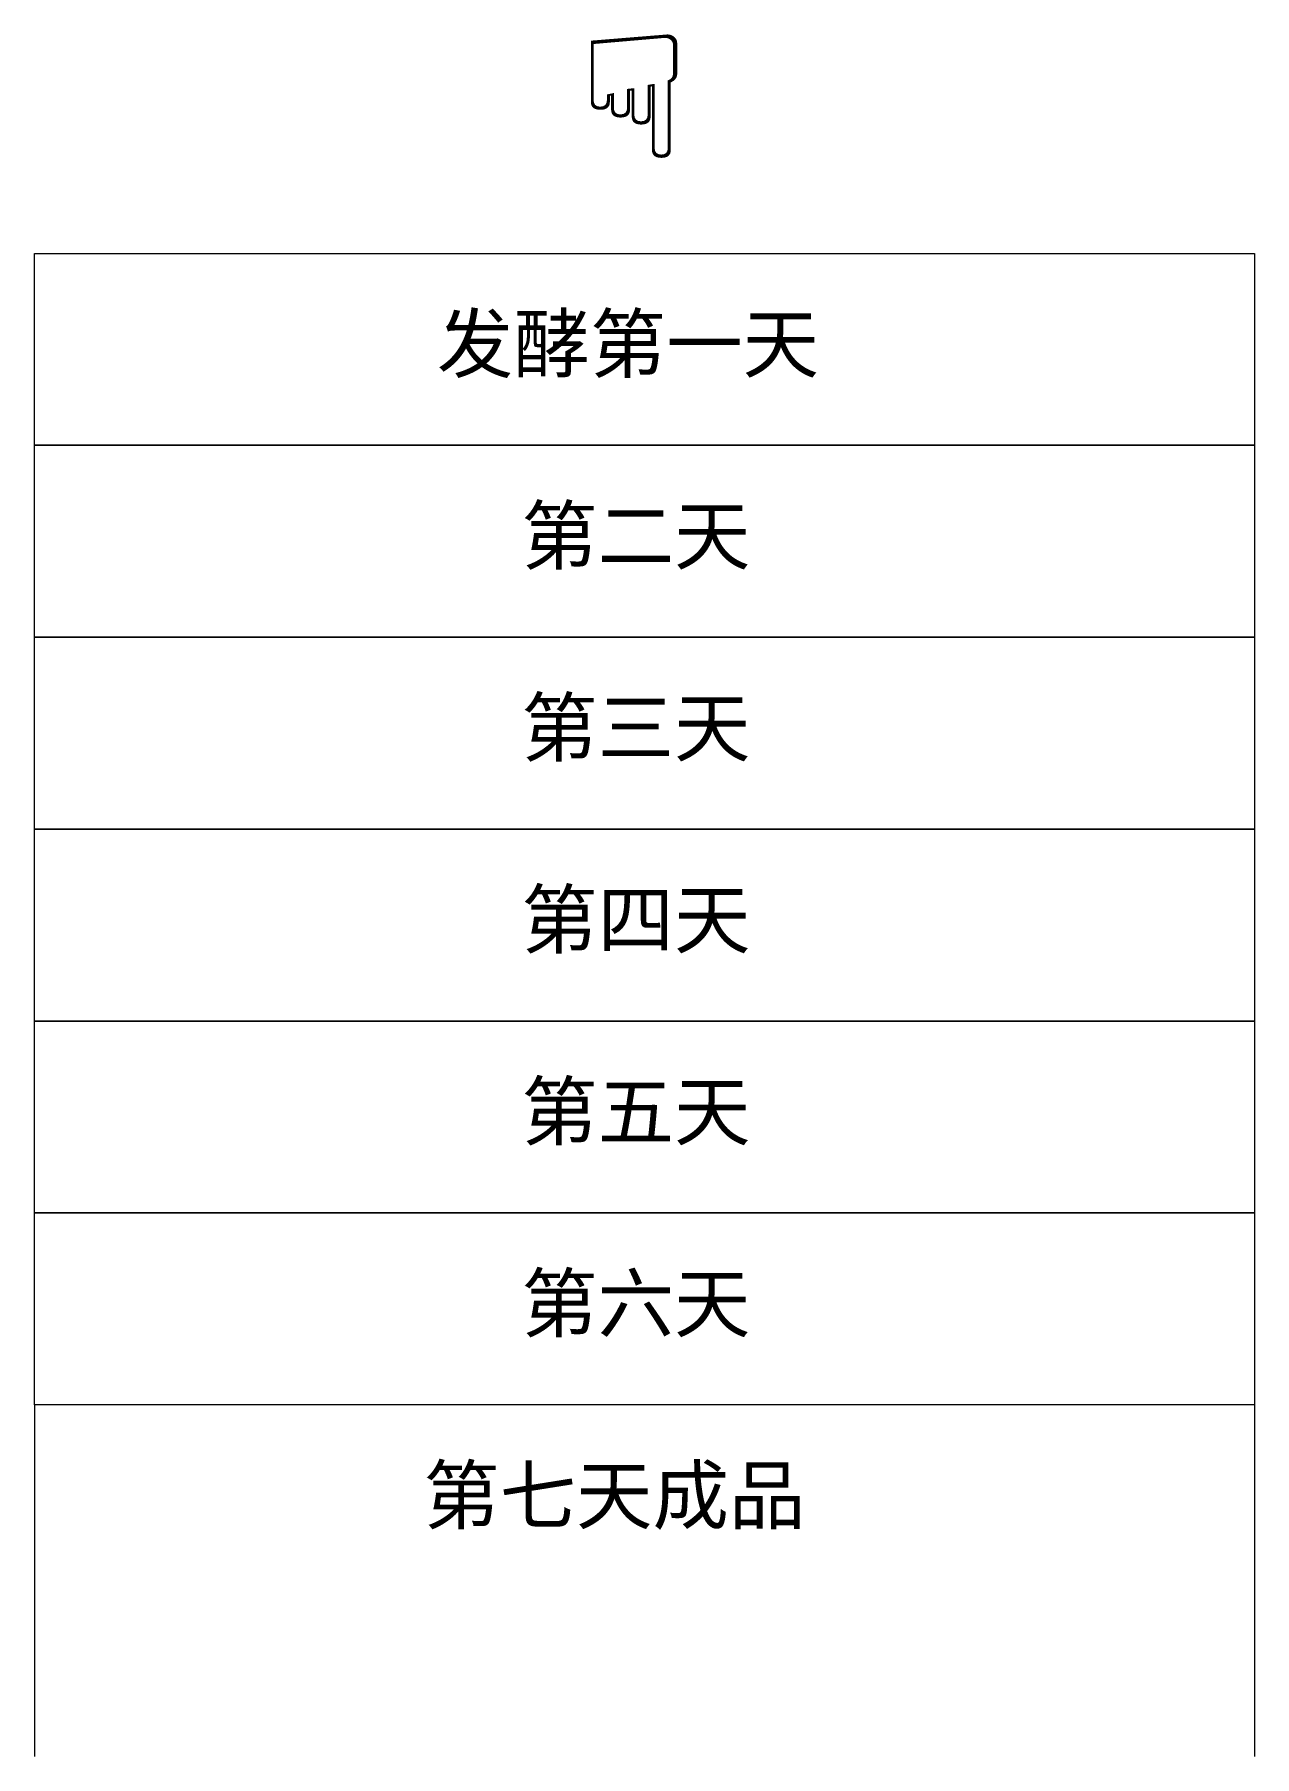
# Model space of a CAD drawing. Header units: millimetres. Extents: x 85 to 738, y 13 to 935.
import ezdxf

# ---------------------------------------------------------------- set-up
doc = ezdxf.new("R2010")
doc.units = ezdxf.units.MM

# ---------------------------------------------------------------- blocks, each defined once
blk = doc.blocks.new('fh_4')
at = {"color": 7, "insert": (0, 0), "char_height": 10, "attachment_point": 1}
blk.add_mtext('{\\fWingdings|b0|i0|c2|p2;F}', dxfattribs=at)

msp = doc.modelspace()

# ---------------------------------------------------------------- linework, layer by layer
at = {"lineweight": 18}
for p, q in [((84.58, 200.92), (84.58, 12.61)), ((737.87, 200.92), (737.87, 12.61))]:
    msp.add_line(p, q, dxfattribs=at)
for points in [[(84.58, 817.53), (737.87, 817.53), (737.87, 714.77), (84.58, 714.77)], [(84.58, 714.77), (737.87, 714.77), (737.87, 612), (84.58, 612)], [(84.58, 612), (737.87, 612), (737.87, 509.23), (84.58, 509.23)], [(84.58, 509.23), (737.87, 509.23), (737.87, 406.46), (84.58, 406.46)], [(84.58, 406.46), (737.87, 406.46), (737.87, 303.69), (84.58, 303.69)], [(84.58, 303.69), (737.87, 303.69), (737.87, 200.92), (84.58, 200.92)]]:
    msp.add_lwpolyline(points, close=True, dxfattribs=at)

# ---------------------------------------------------------------- block references
at = {"lineweight": 18, "xscale": 7.238826868439901, "yscale": 7.238826868439901, "zscale": 7.238826868439901, "rotation": 270}
msp.add_blockref('fh_4', (444.65, 942.68), dxfattribs=at)

# ---------------------------------------------------------------- texts
at = {"lineweight": 18, "char_height": 30, "attachment_point": 1}
for s, insert in [('{\\fSimSun|b0|i0|c134|p2;发酵第一天}', (300.08, 784.17)), ('{\\fSimSun|b0|i0|c134|p2;第二天}', (345.2, 681.4)), ('{\\fSimSun|b0|i0|c134|p2;第三天}', (345.2, 578.64)), ('{\\fSimSun|b0|i0|c134|p2;第四天}', (345.2, 475.87)), ('{\\fSimSun|b0|i0|c134|p2;第五天}', (345.2, 373.1)), ('{\\fSimSun|b0|i0|c134|p2;第六天}', (345.2, 270.33)), ('{\\fSimSun|b0|i0|c134|p2;第七天成品}', (292.77, 167.56))]:
    msp.add_mtext_dynamic_manual_height_columns(s, width=215.7316, gutter_width=1, heights=[0], dxfattribs=dict(at, insert=insert))

doc.saveas('drawing.dxf')
